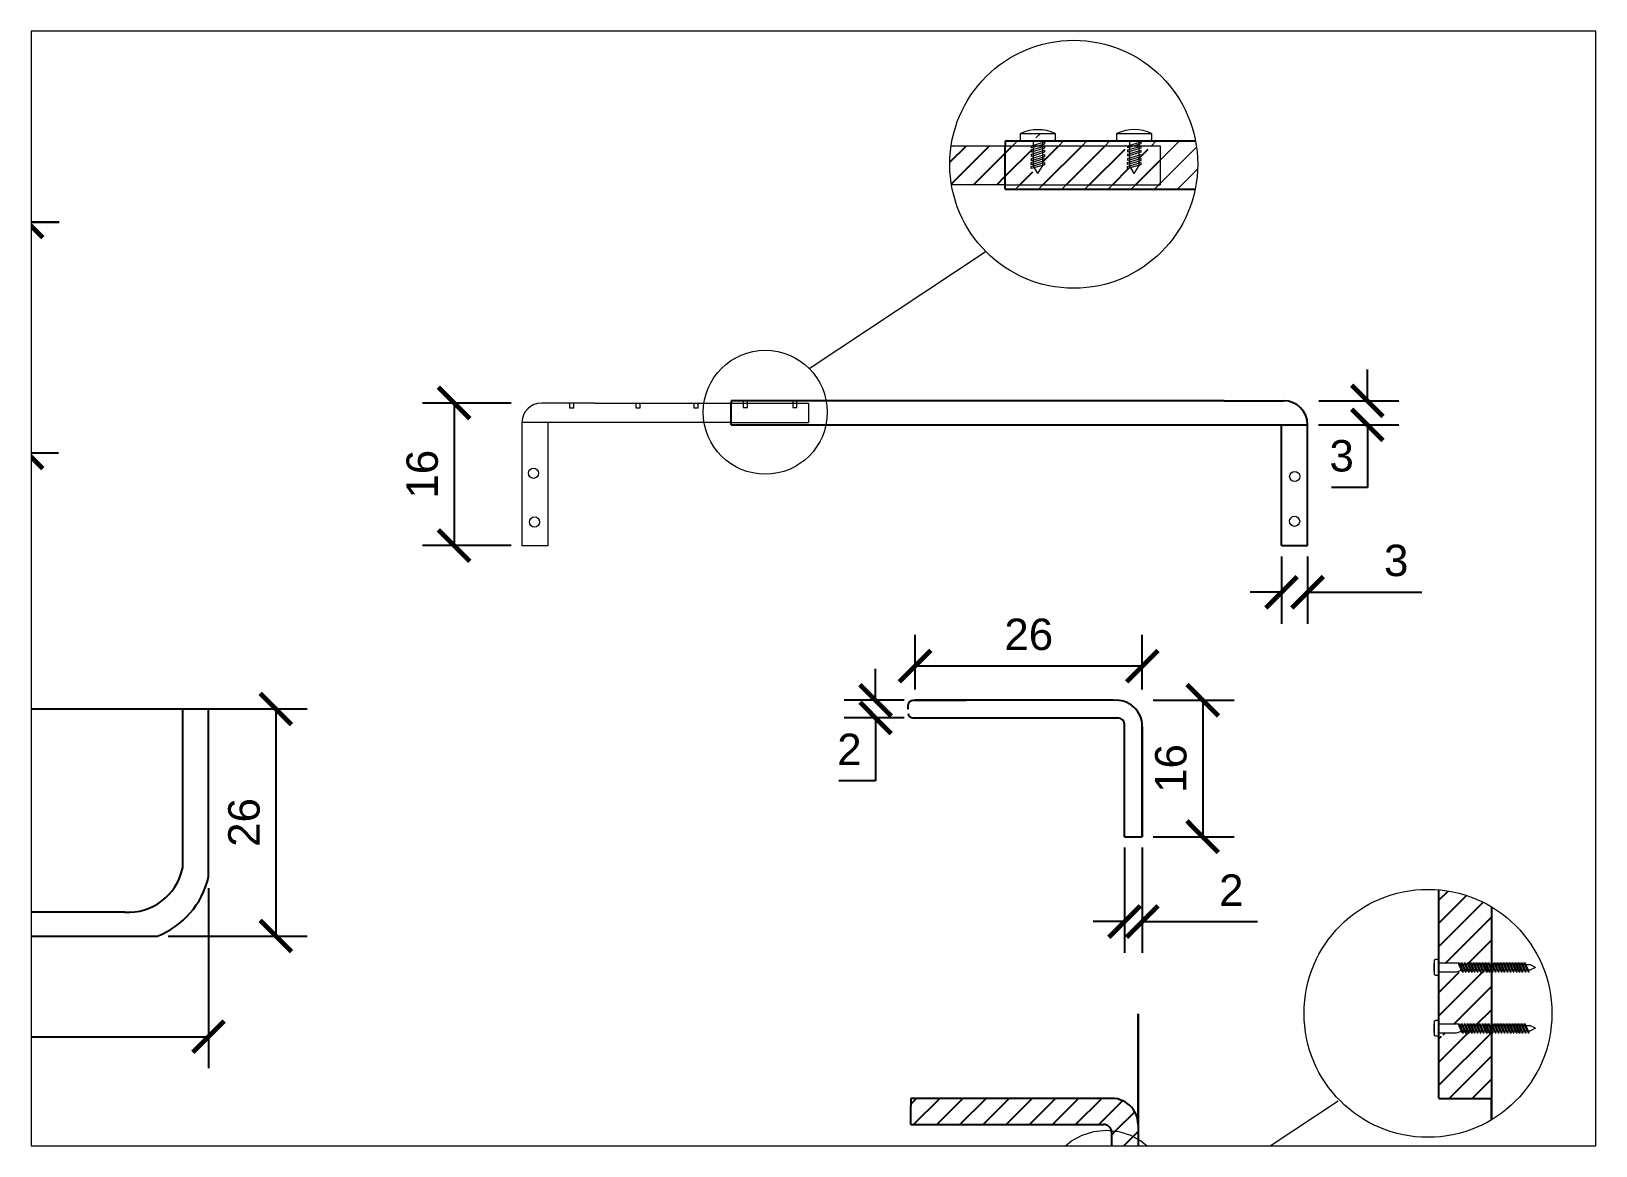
# Paper-space layout 'Layout1' of a CAD drawing. Header units: inches. Extents: x 0 to 22.5, y 0 to 16.
# The model-space entities are those that its viewports show. They can reach past a viewport. Long polylines and large blocks are cut down to what shows.
import ezdxf

# ---------------------------------------------------------------- set-up
doc = ezdxf.new("R2010")
doc.units = ezdxf.units.IN
doc.header["$MEASUREMENT"] = 0
for name, color, linetype, lineweight in [('Chiodi', 7, 'Continuous', 18), ('Mulig', 7, 'Continuous', 25), ('Muri', 7, 'Continuous', 30), ('Proiettato', 4, 'Continuous', 20), ('Quote', 1, 'Continuous', 15), ('Sezionato', 7, 'Continuous', 25)]:
    doc.layers.add(name, color=color, linetype=linetype, lineweight=lineweight)
doc.styles.get("Standard").update_dxf_attribs({"font": 'Arial.ttf'})
doc.dimstyles.get("Standard").update_dxf_attribs({"dimtxt": 0.18, "dimasz": 0.18, "dimexe": 0.18, "dimexo": 0.0625, "dimgap": 0.09, "dimtad": 1, "dimtoh": 1, "dimdec": 0, "dimzin": 0, "dimdsep": 46, "dimtxsty": 'Standard', "dimblk": 'ARCHTICK', "dimblk1": 'ARCHTICK', "dimblk2": 'ARCHTICK', "dimcen": 0.09, "dimadec": 0, "dimazin": 0, "dimtfac": 1, "dimtdec": 0, "dimtofl": 0, "dimtmove": 0, "dimatfit": 3, "dimfxl": 1, "dimtolj": 1, "dimtzin": 0, "dimarcsym": 0})

# ---------------------------------------------------------------- blocks, each defined once
blk = doc.blocks.new('_ArchTick')
at = {"color": 0, "linetype": 'ByBlock', "const_width": 0.15}
blk.add_lwpolyline([(-0.5, -0.5), (0.5, 0.5)], dxfattribs=at)
blk = doc.blocks.new('*D27')
at = {"layer": 'Defpoints', "color": 0, "transparency": 16777216}
for p in [(-233.46, 551.72), (-225.96, 551.72), (-239.33, 525.27)]:
    blk.add_point(p, dxfattribs=at)
at = {"layer": 'Quote', "color": 0, "lineweight": -2, "transparency": 16777216}
for p, q in [((-232.21, 551.72), (-222.36, 551.72)), ((-225.96, 525.27), (-225.96, 551.72)), ((-238.08, 525.27), (-222.36, 525.27))]:
    blk.add_line(p, q, dxfattribs=at)
at = {"layer": 'Quote', "color": 0, "lineweight": -2, "transparency": 16777216, "xscale": 3.6, "yscale": 3.6, "zscale": 3.6}
for p, rotation in [((-225.96, 551.72), 90), ((-225.96, 525.27), 270)]:
    blk.add_blockref('_ArchTick', p, dxfattribs=dict(at, rotation=rotation))
at = {"layer": 'Quote', "color": 0, "transparency": 16777216, "insert": (-229.58, 538.5), "char_height": 3.6, "attachment_point": 5, "rotation": 90}
blk.add_mtext('\\A1;26', dxfattribs=at)
blk = doc.blocks.new('*D32')
at = {"layer": 'Defpoints', "color": 0, "transparency": 16777216}
for p in [(-205.18, 476.68), (-271.26, 469.94), (-205.18, 458.41)]:
    blk.add_point(p, dxfattribs=at)
at = {"layer": 'Quote', "color": 0, "lineweight": -2, "transparency": 16777216}
for p, q in [((-205.18, 475.43), (-205.18, 454.81)), ((-271.26, 468.69), (-271.26, 454.81)), ((-271.26, 458.41), (-205.18, 458.41))]:
    blk.add_line(p, q, dxfattribs=at)
at = {"layer": 'Quote', "color": 0, "lineweight": -2, "transparency": 16777216, "xscale": 3.6, "yscale": 3.6, "zscale": 3.6, "rotation": 180}
blk.add_blockref('_ArchTick', (-271.26, 458.41), dxfattribs=at)
at = {"layer": 'Quote', "color": 0, "lineweight": -2, "transparency": 16777216, "xscale": 3.6, "yscale": 3.6, "zscale": 3.6}
blk.add_blockref('_ArchTick', (-205.18, 458.41), dxfattribs=at)
at = {"layer": 'Quote', "color": 0, "transparency": 16777216, "insert": (-238.22, 462.03), "char_height": 3.6, "attachment_point": 5}
blk.add_mtext('\\A1;66', dxfattribs=at)
blk = doc.blocks.new('*D37')
at = {"layer": 'Defpoints', "color": 0, "transparency": 16777216}
for p in [(-205.18, 495.95), (-211.05, 469.94), (-197.47, 469.94)]:
    blk.add_point(p, dxfattribs=at)
at = {"layer": 'Quote', "color": 0, "lineweight": -2, "transparency": 16777216}
for p, q in [((-203.93, 495.95), (-193.87, 495.95)), ((-197.47, 495.95), (-197.47, 469.94)), ((-209.8, 469.94), (-193.87, 469.94))]:
    blk.add_line(p, q, dxfattribs=at)
at = {"layer": 'Quote', "color": 0, "lineweight": -2, "transparency": 16777216, "xscale": 3.6, "yscale": 3.6, "zscale": 3.6}
for p, rotation in [((-197.47, 495.95), 90), ((-197.47, 469.94), 270)]:
    blk.add_blockref('_ArchTick', p, dxfattribs=dict(at, rotation=rotation))
at = {"layer": 'Quote', "color": 0, "transparency": 16777216, "insert": (-201.1, 482.95), "char_height": 3.6, "attachment_point": 5, "rotation": 90}
blk.add_mtext('\\A1;26', dxfattribs=at)
blk = doc.blocks.new('*D38')
at = {"layer": 'Defpoints', "color": 0, "transparency": 16777216}
for p in [(-169.27, 530.99), (-177.05, 514.67), (-169.27, 514.67)]:
    blk.add_point(p, dxfattribs=at)
at = {"layer": 'Quote', "color": 0, "lineweight": -2, "transparency": 16777216}
for p, q in [((-170.52, 530.99), (-180.65, 530.99)), ((-177.05, 530.99), (-177.05, 514.67)), ((-170.52, 514.67), (-180.65, 514.67))]:
    blk.add_line(p, q, dxfattribs=at)
at = {"layer": 'Quote', "color": 0, "lineweight": -2, "transparency": 16777216, "xscale": 3.6, "yscale": 3.6, "zscale": 3.6}
for p, rotation in [((-177.05, 530.99), 90), ((-177.05, 514.67), 270)]:
    blk.add_blockref('_ArchTick', p, dxfattribs=dict(at, rotation=rotation))
at = {"layer": 'Quote', "color": 0, "transparency": 16777216, "insert": (-180.68, 522.83), "char_height": 3.6, "attachment_point": 5, "rotation": 90}
blk.add_mtext('\\A1;16', dxfattribs=at)
blk = doc.blocks.new('*D39')
at = {"layer": 'Defpoints', "color": 0, "transparency": 16777216}
for p in [(-79.24, 531.24), (-79.27, 528.5), (-72.42, 528.5)]:
    blk.add_point(p, dxfattribs=at)
at = {"layer": 'Quote', "color": 0, "lineweight": -2, "transparency": 16777216}
for p, q in [((-72.42, 531.24), (-72.42, 534.84)), ((-77.99, 531.24), (-68.82, 531.24)), ((-78.02, 528.5), (-68.82, 528.5)), ((-72.42, 528.5), (-72.42, 521.3)), ((-72.42, 521.3), (-76.53, 521.3))]:
    blk.add_line(p, q, dxfattribs=at)
at = {"layer": 'Quote', "color": 0, "lineweight": -2, "transparency": 16777216, "xscale": 3.6, "yscale": 3.6, "zscale": 3.6}
for p, rotation in [((-72.42, 531.24), 270), ((-72.42, 528.5), 90)]:
    blk.add_blockref('_ArchTick', p, dxfattribs=dict(at, rotation=rotation))
at = {"layer": 'Quote', "color": 0, "transparency": 16777216, "insert": (-75.37, 524.92), "char_height": 3.6, "attachment_point": 5}
blk.add_mtext('\\A1;3', dxfattribs=at)
blk = doc.blocks.new('*D40')
at = {"layer": 'Defpoints', "color": 0, "transparency": 16777216}
for p in [(-82.26, 514.67), (-79.27, 514.67), (-79.27, 509.31)]:
    blk.add_point(p, dxfattribs=at)
at = {"layer": 'Quote', "color": 0, "lineweight": -2, "transparency": 16777216}
for p, q in [((-82.26, 513.42), (-82.26, 505.71)), ((-79.27, 513.42), (-79.27, 505.71)), ((-82.26, 509.31), (-85.86, 509.31)), ((-79.27, 509.31), (-66.17, 509.31))]:
    blk.add_line(p, q, dxfattribs=at)
at = {"layer": 'Quote', "color": 0, "lineweight": -2, "transparency": 16777216, "xscale": 3.6, "yscale": 3.6, "zscale": 3.6}
blk.add_blockref('_ArchTick', (-82.26, 509.31), dxfattribs=at)
at = {"layer": 'Quote', "color": 0, "lineweight": -2, "transparency": 16777216, "xscale": 3.6, "yscale": 3.6, "zscale": 3.6, "rotation": 180}
blk.add_blockref('_ArchTick', (-79.27, 509.31), dxfattribs=at)
at = {"layer": 'Quote', "color": 0, "transparency": 16777216, "insert": (-69.12, 512.94), "char_height": 3.6, "attachment_point": 5}
blk.add_mtext('\\A1;3', dxfattribs=at)
blk = doc.blocks.new('*D41')
at = {"layer": 'Defpoints', "color": 0, "transparency": 16777216}
for p in [(-100.23, 481.32), (-98.21, 481.32), (-98.21, 471.6)]:
    blk.add_point(p, dxfattribs=at)
at = {"layer": 'Quote', "color": 0, "lineweight": -2, "transparency": 16777216}
for p, q in [((-100.23, 480.07), (-100.23, 468)), ((-98.21, 480.07), (-98.21, 468)), ((-100.23, 471.6), (-103.83, 471.6)), ((-98.21, 471.6), (-85.01, 471.6))]:
    blk.add_line(p, q, dxfattribs=at)
at = {"layer": 'Quote', "color": 0, "lineweight": -2, "transparency": 16777216, "xscale": 3.6, "yscale": 3.6, "zscale": 3.6}
blk.add_blockref('_ArchTick', (-100.23, 471.6), dxfattribs=at)
at = {"layer": 'Quote', "color": 0, "lineweight": -2, "transparency": 16777216, "xscale": 3.6, "yscale": 3.6, "zscale": 3.6, "rotation": 180}
blk.add_blockref('_ArchTick', (-98.21, 471.6), dxfattribs=at)
at = {"layer": 'Quote', "color": 0, "transparency": 16777216, "insert": (-88.01, 475.2), "char_height": 3.6, "attachment_point": 5}
blk.add_mtext('\\A1;2', dxfattribs=at)
blk = doc.blocks.new('*D42')
at = {"layer": 'Defpoints', "color": 0, "transparency": 16777216}
for p in [(-124.23, 496.94), (-128.76, 494.92), (-124.23, 494.92)]:
    blk.add_point(p, dxfattribs=at)
at = {"layer": 'Quote', "color": 0, "lineweight": -2, "transparency": 16777216}
for p, q in [((-128.76, 496.94), (-128.76, 500.54)), ((-125.48, 496.94), (-132.36, 496.94)), ((-125.48, 494.92), (-132.36, 494.92)), ((-128.76, 494.92), (-128.76, 487.72)), ((-128.76, 487.72), (-132.97, 487.72))]:
    blk.add_line(p, q, dxfattribs=at)
at = {"layer": 'Quote', "color": 0, "lineweight": -2, "transparency": 16777216, "xscale": 3.6, "yscale": 3.6, "zscale": 3.6}
for p, rotation in [((-128.76, 496.94), 270), ((-128.76, 494.92), 90)]:
    blk.add_blockref('_ArchTick', p, dxfattribs=dict(at, rotation=rotation))
at = {"layer": 'Quote', "color": 0, "transparency": 16777216, "insert": (-131.76, 491.32), "char_height": 3.6, "attachment_point": 5}
blk.add_mtext('\\A1;2', dxfattribs=at)
blk = doc.blocks.new('*D43')
at = {"layer": 'Defpoints', "color": 0, "transparency": 16777216}
for p in [(-98.21, 496.94), (-98.21, 481.32), (-91.29, 481.32)]:
    blk.add_point(p, dxfattribs=at)
at = {"layer": 'Quote', "color": 0, "lineweight": -2, "transparency": 16777216}
for p, q in [((-96.96, 496.94), (-87.69, 496.94)), ((-91.29, 496.94), (-91.29, 481.32)), ((-96.96, 481.32), (-87.69, 481.32))]:
    blk.add_line(p, q, dxfattribs=at)
at = {"layer": 'Quote', "color": 0, "lineweight": -2, "transparency": 16777216, "xscale": 3.6, "yscale": 3.6, "zscale": 3.6}
for p, rotation in [((-91.29, 496.94), 90), ((-91.29, 481.32), 270)]:
    blk.add_blockref('_ArchTick', p, dxfattribs=dict(at, rotation=rotation))
at = {"layer": 'Quote', "color": 0, "transparency": 16777216, "insert": (-94.92, 489.13), "char_height": 3.6, "attachment_point": 5, "rotation": 90}
blk.add_mtext('\\A1;16', dxfattribs=at)
blk = doc.blocks.new('*D44')
at = {"layer": 'Defpoints', "color": 0, "transparency": 16777216}
for p in [(-124.23, 500.85), (-124.23, 496.94), (-98.21, 496.94)]:
    blk.add_point(p, dxfattribs=at)
at = {"layer": 'Quote', "color": 0, "lineweight": -2, "transparency": 16777216}
for p, q in [((-124.23, 498.19), (-124.23, 504.45)), ((-98.21, 498.19), (-98.21, 504.45)), ((-98.21, 500.85), (-124.23, 500.85))]:
    blk.add_line(p, q, dxfattribs=at)
at = {"layer": 'Quote', "color": 0, "lineweight": -2, "transparency": 16777216, "xscale": 3.6, "yscale": 3.6, "zscale": 3.6, "rotation": 180}
blk.add_blockref('_ArchTick', (-124.23, 500.85), dxfattribs=at)
at = {"layer": 'Quote', "color": 0, "lineweight": -2, "transparency": 16777216, "xscale": 3.6, "yscale": 3.6, "zscale": 3.6}
blk.add_blockref('_ArchTick', (-98.21, 500.85), dxfattribs=at)
at = {"layer": 'Quote', "color": 0, "transparency": 16777216, "insert": (-111.22, 504.47), "char_height": 3.6, "attachment_point": 5}
blk.add_mtext('\\A1;26', dxfattribs=at)

msp = doc.modelspace()

# ---------------------------------------------------------------- hatches: boundary and pattern name
at = {"layer": 'Chiodi'}
h = msp.add_hatch(dxfattribs=at)
h.set_pattern_fill('ANSI31', color=256, scale=15)
h.set_pattern_definition([(45, (0.0235, 0.8929), (-1.325825, 1.325825), [])])
h.paths.add_polyline_path([(-108.18, 561.85), (-112.16, 561.85), (-112.15, 561.35), (-108.19, 561.35)], flags=17)
h = msp.add_hatch(dxfattribs=at)
h.set_pattern_fill('ANSI31', color=256, scale=15)
h.paths.add_polyline_path([(-112.18, 560.96), (-113.9, 560.96), (-113.9, 560.46), (-112.18, 560.46)], flags=17)
h = msp.add_hatch(dxfattribs=at)
h.set_pattern_fill('ANSI31', color=256, scale=15)
h.paths.add_polyline_path([(-92.11, 560.96), (-94.81, 560.96), (-97.17, 560.96), (-97.17, 560.46), (-96.17, 560.46), (-96.17, 555.98), (-113.9, 555.98), (-113.9, 555.48), (-95.17, 555.48), (-92.15, 555.48, 0.050663), (-91.86, 558.33, 0.046516)])
h = msp.add_hatch(dxfattribs=at)
h.set_pattern_fill('ANSI31', color=256, scale=15)
h.paths.add_polyline_path([(-101.14, 560.96), (-108.21, 560.96), (-108.21, 560.46), (-101.14, 560.46)], flags=17)
at = {"layer": 'Sezionato'}
h = msp.add_hatch(dxfattribs=at)
h.set_pattern_fill('ANSI31', color=256, scale=15)
h.paths.add_polyline_path([(-113.9, 560.46), (-120.1, 560.46, 0.037546), (-120.26, 558.33, 0.041587), (-120.06, 555.98), (-113.9, 555.98)])
h = msp.add_hatch(dxfattribs=at)
h.set_pattern_fill('ANSI31', color=256, scale=15)
h.paths.add_polyline_path([(-110.74, 557.91), (-110.94, 557.85), (-110.94, 558.11), (-110.74, 558.17), (-110.74, 558.41), (-110.94, 558.35), (-110.94, 558.6), (-110.74, 558.66), (-110.74, 558.89), (-110.94, 558.82), (-110.94, 559.08), (-110.74, 559.14), (-110.74, 559.37), (-110.95, 559.3), (-110.95, 559.56), (-110.74, 559.62), (-110.74, 560.07), (-111.97, 560.07, -0.451167), (-112.18, 560.25), (-112.18, 560.46), (-113.9, 560.46), (-113.9, 555.98), (-96.17, 555.98), (-96.17, 560.46), (-97.17, 560.46), (-97.17, 560.26, -0.41587), (-97.35, 560.08), (-98.61, 560.08), (-98.61, 559.95), (-98.4, 560.01), (-98.4, 559.76), (-98.61, 559.7), (-98.61, 559.46), (-98.4, 559.53), (-98.4, 559.28), (-98.61, 559.22), (-98.61, 558.99), (-98.4, 559.05), (-98.4, 558.81), (-98.61, 558.74), (-98.61, 558.49), (-98.4, 558.55), (-98.4, 558.31), (-98.61, 558.25), (-98.61, 558.04), (-98.42, 558.09), (-98.42, 557.85), (-98.61, 557.79), (-98.61, 557.58), (-98.41, 557.63), (-98.41, 557.39), (-98.59, 557.34), (-99.15, 556.37), (-99.55, 557.05), (-99.91, 556.94), (-99.91, 557.19), (-99.67, 557.26), (-99.7, 557.31), (-99.7, 557.46), (-99.92, 557.39), (-99.92, 557.65), (-99.7, 557.71), (-99.7, 557.92), (-99.9, 557.86), (-99.9, 558.11), (-99.7, 558.17), (-99.7, 558.41), (-99.9, 558.35), (-99.9, 558.61), (-99.7, 558.67), (-99.7, 558.89), (-99.9, 558.83), (-99.9, 559.08), (-99.7, 559.14), (-99.7, 559.37), (-99.91, 559.31), (-99.91, 559.56), (-99.7, 559.63), (-99.7, 560.08), (-100.93, 560.07, -0.451167), (-101.13, 560.25), (-101.14, 560.46), (-108.21, 560.46), (-108.21, 560.25, -0.41587), (-108.39, 560.07), (-109.65, 560.07), (-109.65, 559.94), (-109.45, 560), (-109.45, 559.76), (-109.65, 559.7), (-109.65, 559.46), (-109.44, 559.52), (-109.44, 559.28), (-109.65, 559.22), (-109.65, 558.98), (-109.44, 559.05), (-109.44, 558.8), (-109.65, 558.74), (-109.65, 558.49), (-109.44, 558.55), (-109.44, 558.31), (-109.65, 558.24), (-109.65, 558.03), (-109.46, 558.09), (-109.46, 557.84), (-109.65, 557.79), (-109.65, 557.57), (-109.45, 557.63), (-109.45, 557.39), (-109.63, 557.33), (-110.19, 556.36), (-110.59, 557.04), (-110.96, 556.93), (-110.96, 557.19), (-110.71, 557.26), (-110.74, 557.31), (-110.74, 557.46), (-110.96, 557.39), (-110.96, 557.64), (-110.74, 557.71)], flags=17)
h = msp.add_hatch(dxfattribs=at)
h.set_pattern_fill('ANSI31', color=256, scale=15)
h.paths.add_polyline_path([(-58.22, 473.29, 0.112438), (-64.22, 475.23), (-64.22, 467.16, -0.18369), (-63.75, 467.16), (-63.75, 466.84), (-61.69, 466.84), (-61.48, 466.77), (-61.51, 466.84), (-61.37, 466.84), (-61.32, 466.71), (-61.13, 466.65), (-61.08, 466.65), (-61.16, 466.84), (-61.02, 466.84), (-60.94, 466.65), (-60.74, 466.65), (-60.82, 466.84), (-60.68, 466.84), (-60.6, 466.65), (-60.39, 466.65), (-60.48, 466.84), (-60.34, 466.84), (-60.25, 466.65), (-60.06, 466.65), (-60.15, 466.84), (-60.01, 466.84), (-59.92, 466.65), (-59.72, 466.65), (-59.8, 466.84), (-59.66, 466.84), (-59.58, 466.65), (-59.37, 466.65), (-59.46, 466.84), (-59.31, 466.84), (-59.23, 466.65), (-59.03, 466.65), (-59.11, 466.84), (-58.97, 466.84), (-58.89, 466.65), (-58.68, 466.65), (-58.77, 466.84), (-58.63, 466.84), (-58.54, 466.65), (-58.35, 466.65), (-58.44, 466.84), (-58.22, 466.84)])
h = msp.add_hatch(dxfattribs=at)
h.set_pattern_fill('ANSI31', color=256, scale=15)
h.paths.add_polyline_path([(-58.22, 465.79), (-58.3, 465.79), (-58.38, 465.99), (-58.59, 465.99), (-58.5, 465.79), (-58.64, 465.79), (-58.73, 465.99), (-58.93, 465.99), (-58.84, 465.79), (-58.98, 465.79), (-59.07, 465.99), (-59.28, 465.99), (-59.19, 465.79), (-59.33, 465.79), (-59.42, 465.99), (-59.62, 465.99), (-59.53, 465.8), (-59.67, 465.8), (-59.76, 465.99), (-59.95, 465.99), (-59.87, 465.79), (-60.01, 465.79), (-60.09, 465.99), (-60.3, 465.99), (-60.21, 465.79), (-60.35, 465.79), (-60.44, 465.99), (-60.64, 465.99), (-60.55, 465.79), (-60.69, 465.79), (-60.78, 465.99), (-60.99, 465.99), (-60.9, 465.79), (-61.04, 465.79), (-61.13, 465.99), (-61.69, 465.79), (-63.75, 465.79), (-63.75, 465.47, -0.148808), (-64.22, 465.47), (-64.22, 460.19, -0.184301), (-63.75, 460.19), (-63.75, 459.86), (-61.69, 459.86), (-61.48, 459.79), (-61.51, 459.86), (-61.37, 459.86), (-61.31, 459.74), (-61.13, 459.67), (-61.08, 459.67), (-61.16, 459.86), (-61.02, 459.86), (-60.94, 459.67), (-60.74, 459.67), (-60.82, 459.86), (-60.68, 459.86), (-60.6, 459.67), (-60.39, 459.67), (-60.48, 459.86), (-60.34, 459.86), (-60.25, 459.67), (-60.06, 459.67), (-60.14, 459.87), (-60, 459.87), (-59.92, 459.67), (-59.72, 459.67), (-59.8, 459.86), (-59.66, 459.86), (-59.58, 459.67), (-59.37, 459.67), (-59.45, 459.86), (-59.31, 459.86), (-59.23, 459.67), (-59.03, 459.67), (-59.11, 459.86), (-58.97, 459.86), (-58.89, 459.67), (-58.68, 459.67), (-58.77, 459.86), (-58.63, 459.86), (-58.54, 459.67), (-58.35, 459.67), (-58.44, 459.87), (-58.22, 459.87)])
h = msp.add_hatch(dxfattribs=at)
h.set_pattern_fill('ANSI31', color=256, scale=15)
h.paths.add_polyline_path([(-58.22, 458.82), (-58.3, 458.82), (-58.38, 459.01), (-58.59, 459.01), (-58.5, 458.82), (-58.64, 458.82), (-58.73, 459.01), (-58.93, 459.01), (-58.84, 458.82), (-58.98, 458.82), (-59.07, 459.01), (-59.28, 459.01), (-59.19, 458.82), (-59.33, 458.82), (-59.42, 459.01), (-59.62, 459.01), (-59.53, 458.82), (-59.67, 458.82), (-59.76, 459.01), (-59.95, 459.01), (-59.86, 458.82), (-60, 458.82), (-60.09, 459.01), (-60.3, 459.01), (-60.21, 458.82), (-60.35, 458.82), (-60.44, 459.01), (-60.64, 459.01), (-60.55, 458.82), (-60.69, 458.82), (-60.78, 459.01), (-60.99, 459.01), (-60.9, 458.82), (-61.04, 458.82), (-61.13, 459.01), (-61.69, 458.82), (-63.75, 458.82), (-63.75, 458.49, -0.149292), (-64.22, 458.49), (-64.22, 451.31), (-58.22, 451.31)])
h = msp.add_hatch(dxfattribs=at)
h.set_pattern_fill('ANSI31', color=256, scale=15)
h.paths.add_polyline_path([(-101.98, 451.34), (-124.71, 451.34), (-124.71, 450.45), (-124.71, 448.35), (-102.67, 448.35, -0.336086), (-101.75, 447.69, -0.114287), (-98.7, 446.71), (-98.7, 448.35, 0.44218)])
h = msp.add_hatch(dxfattribs=at)
h.set_pattern_fill('ANSI31', color=256, scale=15)
h.paths.add_polyline_path([(-98.7, 446.71, 0.114287), (-101.75, 447.69, -0.074277), (-101.71, 447.42), (-101.7, 443.14), (-99.27, 443.14), (-99.27, 442.82), (-101.7, 442.82), (-101.7, 439.53), (-99.3, 439.53), (-99.3, 439.21), (-101.7, 439.21), (-101.7, 435.73), (-98.7, 435.73)])

# ---------------------------------------------------------------- linework, layer by layer
at = {"layer": 'Chiodi'}
for p, q in [((-112.16, 561.87), (-108.18, 561.87)), ((-112.15, 561.14), (-112.16, 561.87)), ((-109.62, 560.96), (-111.95, 560.96)), ((-110.72, 560.96), (-110.72, 558.2)), ((-108.36, 560.97), (-109.62, 560.96)), ((-109.62, 558.2), (-109.62, 560.96)), ((-108.18, 561.87), (-108.19, 561.15)), ((-101.11, 561.87), (-97.14, 561.87)), ((-101.11, 561.14), (-101.11, 561.87)), ((-98.58, 560.97), (-100.91, 560.97)), ((-99.67, 560.97), (-99.67, 558.21)), ((-97.32, 560.97), (-98.58, 560.97)), ((-98.58, 558.21), (-98.58, 560.97)), ((-97.14, 561.87), (-97.14, 561.15)), ((-110.92, 560.45), (-109.42, 560.89)), ((-109.42, 560.65), (-110.92, 560.2)), ((-110.92, 560.2), (-110.92, 560.45)), ((-110.92, 559.97), (-109.42, 560.41)), ((-109.42, 560.17), (-110.92, 559.72)), ((-110.92, 559.72), (-110.92, 559.97)), ((-110.92, 559.5), (-109.42, 559.94)), ((-109.42, 559.7), (-110.92, 559.24)), ((-110.92, 559.24), (-110.92, 559.5)), ((-110.92, 559), (-109.42, 559.44)), ((-109.42, 559.2), (-110.92, 558.74)), ((-109.42, 560.89), (-109.42, 560.65)), ((-109.42, 560.41), (-109.42, 560.17)), ((-109.42, 559.94), (-109.42, 559.7)), ((-109.42, 559.44), (-109.42, 559.2)), ((-99.88, 560.46), (-98.38, 560.9)), ((-98.38, 560.66), (-99.88, 560.2)), ((-99.88, 560.2), (-99.88, 560.46)), ((-99.88, 559.98), (-98.37, 560.42)), ((-98.37, 560.18), (-99.88, 559.72)), ((-99.88, 559.72), (-99.88, 559.98)), ((-99.88, 559.5), (-98.37, 559.94)), ((-98.37, 559.7), (-99.88, 559.25)), ((-99.88, 559.25), (-99.88, 559.5)), ((-99.88, 559), (-98.37, 559.45)), ((-98.37, 559.2), (-99.88, 558.75)), ((-98.38, 560.9), (-98.38, 560.66)), ((-98.37, 560.42), (-98.37, 560.18)), ((-98.37, 559.94), (-98.37, 559.7)), ((-98.37, 559.45), (-98.37, 559.2)), ((-110.94, 558.54), (-109.44, 558.98)), ((-109.44, 558.74), (-110.94, 558.28)), ((-110.94, 558.28), (-110.94, 558.54)), ((-110.93, 558.08), (-109.43, 558.52)), ((-109.43, 558.28), (-110.93, 557.83)), ((-110.93, 557.83), (-110.93, 558.08)), ((-110.92, 558.74), (-110.92, 559)), ((-110.17, 557.26), (-110.72, 558.2)), ((-110.17, 557.26), (-109.62, 558.2)), ((-109.44, 558.98), (-109.44, 558.74)), ((-109.43, 558.52), (-109.43, 558.28)), ((-99.9, 558.54), (-98.39, 558.98)), ((-98.39, 558.74), (-99.9, 558.29)), ((-99.9, 558.29), (-99.9, 558.54)), ((-99.89, 558.09), (-98.39, 558.53)), ((-98.39, 558.28), (-99.89, 557.83)), ((-99.89, 557.83), (-99.89, 558.09)), ((-99.88, 558.75), (-99.88, 559)), ((-99.13, 557.26), (-99.67, 558.21)), ((-99.13, 557.26), (-98.58, 558.21)), ((-98.39, 558.98), (-98.39, 558.74)), ((-98.39, 558.53), (-98.39, 558.28)), ((-45.69, 554.88), (-41.04, 554.88)), ((-45.68, 554.03), (-45.69, 554.88)), ((-42.72, 553.83), (-45.45, 553.82)), ((-136.38, 534.95), (-116.2, 548.29)), ((-143.92, 531.23), (-143.92, 530.48)), ((-143.44, 530.48), (-143.44, 531.24)), ((-138.24, 531.23), (-138.24, 530.48)), ((-137.77, 530.48), (-137.77, 531.24)), ((-143.92, 530.48), (-143.44, 530.48)), ((-138.24, 530.48), (-137.77, 530.48)), ((-95.96, 437.73), (-75.77, 451.08))]:
    msp.add_line(p, q, dxfattribs=at)
at = {"layer": 'Chiodi', "color": 2}
for p, q in [((-64.74, 465.51), (-64.74, 467.2)), ((-64.28, 466.88), (-64.28, 467.2)), ((-64.28, 466.88), (-62.22, 466.88)), ((-64.28, 465.83), (-64.28, 466.88)), ((-62.01, 466.81), (-62.22, 466.88)), ((-62.22, 465.83), (-61.65, 466.02)), ((-61.57, 465.83), (-62.04, 466.88)), ((-62.04, 466.88), (-61.9, 466.88)), ((-61.43, 465.83), (-61.9, 466.88)), ((-61.65, 466.69), (-61.84, 466.75)), ((-61.22, 465.83), (-61.69, 466.88)), ((-61.69, 466.88), (-61.55, 466.88)), ((-61.65, 466.33), (-61.65, 466.69)), ((-61.65, 466.69), (-61.6, 466.69)), ((-61.08, 465.83), (-61.55, 466.88)), ((-61.51, 466.02), (-61.3, 466.02)), ((-61.46, 466.69), (-61.26, 466.69)), ((-60.88, 465.83), (-61.35, 466.88)), ((-61.35, 466.88), (-61.21, 466.88)), ((-60.74, 465.83), (-61.21, 466.88)), ((-60.96, 466.02), (-61.16, 466.02)), ((-61.12, 466.69), (-60.92, 466.69)), ((-60.53, 465.83), (-61, 466.88)), ((-61, 466.88), (-60.86, 466.88)), ((-60.39, 465.83), (-60.86, 466.88)), ((-60.62, 466.02), (-60.82, 466.02)), ((-60.78, 466.69), (-60.59, 466.69)), ((-60.2, 465.83), (-60.67, 466.88)), ((-60.67, 466.88), (-60.53, 466.88)), ((-60.06, 465.83), (-60.53, 466.88)), ((-60.29, 466.02), (-60.48, 466.02)), ((-60.45, 466.69), (-60.24, 466.69)), ((-59.86, 465.83), (-60.33, 466.88)), ((-60.33, 466.88), (-60.19, 466.88)), ((-59.72, 465.83), (-60.19, 466.88)), ((-59.95, 466.02), (-60.15, 466.02)), ((-60.1, 466.69), (-59.9, 466.69)), ((-59.51, 465.83), (-59.98, 466.88)), ((-59.98, 466.88), (-59.84, 466.88)), ((-59.37, 465.83), (-59.84, 466.88)), ((-59.6, 466.02), (-59.81, 466.02)), ((-59.76, 466.69), (-59.56, 466.69)), ((-59.17, 465.83), (-59.64, 466.88)), ((-59.64, 466.88), (-59.5, 466.88)), ((-59.03, 465.83), (-59.5, 466.88)), ((-59.26, 466.02), (-59.46, 466.02)), ((-59.42, 466.69), (-59.21, 466.69)), ((-58.82, 465.83), (-59.3, 466.88)), ((-59.29, 466.88), (-59.15, 466.88)), ((-58.68, 465.83), (-59.15, 466.88)), ((-58.91, 466.02), (-59.12, 466.02)), ((-59.07, 466.69), (-58.88, 466.69)), ((-58.49, 465.83), (-58.96, 466.88)), ((-58.96, 466.88), (-58.82, 466.88)), ((-58.35, 465.83), (-58.82, 466.88)), ((-58.58, 466.02), (-58.77, 466.02)), ((-58.74, 466.69), (-58.53, 466.69)), ((-58.14, 465.83), (-58.61, 466.88)), ((-58.61, 466.88), (-58.47, 466.88)), ((-58, 465.83), (-58.47, 466.88)), ((-58.23, 466.02), (-58.44, 466.02)), ((-58.39, 466.69), (-58.18, 466.69)), ((-57.79, 465.83), (-58.26, 466.88)), ((-58.26, 466.88), (-58.12, 466.88)), ((-57.65, 465.83), (-58.12, 466.88)), ((-57.88, 466.02), (-58.09, 466.02)), ((-58.04, 466.69), (-57.84, 466.69)), ((-57.45, 465.83), (-57.92, 466.88)), ((-57.92, 466.88), (-57.78, 466.88)), ((-57.31, 465.83), (-57.78, 466.88)), ((-57.54, 466.02), (-57.74, 466.02)), ((-57.7, 466.69), (-57.49, 466.69)), ((-57.11, 465.83), (-57.58, 466.88)), ((-57.58, 466.88), (-57.44, 466.88)), ((-56.97, 465.83), (-57.44, 466.88)), ((-57.19, 466.02), (-57.4, 466.02)), ((-57.35, 466.69), (-57.16, 466.69)), ((-56.78, 465.83), (-57.25, 466.88)), ((-57.25, 466.88), (-57.11, 466.88)), ((-56.64, 465.83), (-57.11, 466.88)), ((-56.86, 466.02), (-57.05, 466.02)), ((-57.02, 466.69), (-56.81, 466.69)), ((-56.42, 465.83), (-56.9, 466.88)), ((-56.9, 466.88), (-56.76, 466.88)), ((-56.28, 465.83), (-56.76, 466.88)), ((-56.51, 466.02), (-56.72, 466.02)), ((-56.67, 466.69), (-56.46, 466.69)), ((-56.08, 465.83), (-56.55, 466.88)), ((-56.55, 466.88), (-56.41, 466.88)), ((-55.94, 465.83), (-56.41, 466.88)), ((-56.16, 466.02), (-56.37, 466.02)), ((-56.32, 466.69), (-56.12, 466.69)), ((-55.73, 465.83), (-56.21, 466.88)), ((-56.21, 466.88), (-56.07, 466.88)), ((-55.59, 465.83), (-56.07, 466.88)), ((-55.82, 466.02), (-56.02, 466.02)), ((-55.98, 466.69), (-55.78, 466.69)), ((-55.39, 465.83), (-55.86, 466.88)), ((-55.86, 466.88), (-55.72, 466.88)), ((-55.25, 465.83), (-55.72, 466.88)), ((-55.48, 466.02), (-55.68, 466.02)), ((-55.63, 466.69), (-55.44, 466.69)), ((-55.06, 465.83), (-55.53, 466.88)), ((-55.53, 466.88), (-55.39, 466.88)), ((-54.92, 465.83), (-55.39, 466.88)), ((-55.14, 466.02), (-55.34, 466.02)), ((-55.3, 466.69), (-55.09, 466.69)), ((-54.71, 465.83), (-55.18, 466.88)), ((-55.18, 466.88), (-55.04, 466.88)), ((-54.57, 465.83), (-55.04, 466.88)), ((-54.79, 466.02), (-55, 466.02)), ((-54.95, 466.69), (-54.74, 466.69)), ((-54.36, 465.83), (-54.83, 466.88)), ((-54.83, 466.88), (-54.69, 466.88)), ((-54.22, 465.83), (-54.69, 466.88)), ((-54.44, 466.02), (-54.65, 466.02)), ((-54.6, 466.69), (-54.4, 466.69)), ((-54.02, 465.83), (-54.49, 466.88)), ((-54.49, 466.88), (-54.35, 466.88)), ((-53.88, 465.83), (-54.35, 466.88)), ((-54.1, 466.02), (-54.3, 466.02)), ((-54.26, 466.69), (-53.82, 466.69)), ((-53.82, 466.02), (-53.96, 466.02)), ((-53.18, 466.35), (-53.82, 466.69)), ((-53.18, 466.35), (-53.82, 466.02)), ((-53.18, 466.35), (-53.18, 466.35)), ((-64.28, 465.83), (-62.22, 465.83)), ((-64.28, 465.51), (-64.28, 465.83)), ((-61.57, 465.83), (-61.57, 465.83)), ((-61.57, 465.83), (-61.43, 465.83)), ((-61.22, 465.83), (-61.08, 465.83)), ((-60.88, 465.83), (-60.74, 465.83)), ((-60.53, 465.83), (-60.39, 465.83)), ((-60.2, 465.83), (-60.06, 465.83)), ((-59.86, 465.83), (-59.72, 465.83)), ((-59.51, 465.83), (-59.37, 465.83)), ((-59.17, 465.83), (-59.03, 465.83)), ((-58.82, 465.83), (-58.68, 465.83)), ((-58.49, 465.83), (-58.35, 465.83)), ((-58.14, 465.83), (-58, 465.83)), ((-57.79, 465.83), (-57.65, 465.83)), ((-57.45, 465.83), (-57.31, 465.83)), ((-57.11, 465.83), (-56.97, 465.83)), ((-56.78, 465.83), (-56.64, 465.83)), ((-56.42, 465.83), (-56.28, 465.83)), ((-56.08, 465.83), (-55.94, 465.83)), ((-55.73, 465.83), (-55.59, 465.83)), ((-55.39, 465.83), (-55.25, 465.83)), ((-55.06, 465.83), (-54.92, 465.83)), ((-54.71, 465.83), (-54.57, 465.83)), ((-54.36, 465.83), (-54.22, 465.83)), ((-54.02, 465.83), (-53.88, 465.83)), ((-64.74, 458.53), (-64.74, 460.23)), ((-64.27, 459.9), (-64.27, 460.23)), ((-64.27, 459.9), (-62.21, 459.9)), ((-64.27, 458.86), (-64.27, 459.9)), ((-64.27, 458.86), (-62.21, 458.86)), ((-64.27, 458.53), (-64.27, 458.86)), ((-62.01, 459.83), (-62.21, 459.9)), ((-62.21, 458.86), (-61.65, 459.05)), ((-61.57, 458.86), (-62.04, 459.9)), ((-62.04, 459.9), (-61.9, 459.9)), ((-61.43, 458.86), (-61.9, 459.9)), ((-61.65, 459.71), (-61.84, 459.78)), ((-61.22, 458.86), (-61.69, 459.9)), ((-61.69, 459.9), (-61.55, 459.9)), ((-61.65, 459.36), (-61.65, 459.71)), ((-61.65, 459.71), (-61.6, 459.71)), ((-61.57, 458.86), (-61.57, 458.86)), ((-61.57, 458.86), (-61.43, 458.86)), ((-61.08, 458.86), (-61.55, 459.9)), ((-61.51, 459.05), (-61.3, 459.05)), ((-61.46, 459.71), (-61.26, 459.71)), ((-60.88, 458.86), (-61.35, 459.9)), ((-61.35, 459.9), (-61.21, 459.9)), ((-61.22, 458.86), (-61.08, 458.86)), ((-60.74, 458.86), (-61.21, 459.9)), ((-60.96, 459.05), (-61.16, 459.05)), ((-61.12, 459.71), (-60.92, 459.71)), ((-60.53, 458.86), (-61, 459.9)), ((-61, 459.9), (-60.86, 459.9)), ((-60.88, 458.86), (-60.74, 458.86)), ((-60.39, 458.86), (-60.86, 459.9)), ((-60.62, 459.05), (-60.82, 459.05)), ((-60.78, 459.71), (-60.58, 459.71)), ((-60.2, 458.86), (-60.67, 459.9)), ((-60.67, 459.9), (-60.53, 459.9)), ((-60.06, 458.86), (-60.53, 459.9)), ((-60.53, 458.86), (-60.39, 458.86)), ((-60.29, 459.05), (-60.48, 459.05)), ((-60.44, 459.71), (-60.24, 459.71)), ((-59.86, 458.86), (-60.33, 459.9)), ((-60.33, 459.9), (-60.19, 459.9)), ((-60.2, 458.86), (-60.06, 458.86)), ((-59.72, 458.86), (-60.19, 459.9)), ((-59.94, 459.05), (-60.14, 459.05)), ((-60.1, 459.71), (-59.89, 459.71)), ((-59.51, 458.86), (-59.98, 459.9)), ((-59.98, 459.9), (-59.84, 459.9)), ((-59.86, 458.86), (-59.72, 458.86)), ((-59.37, 458.86), (-59.84, 459.9)), ((-59.59, 459.05), (-59.8, 459.05)), ((-59.75, 459.71), (-59.55, 459.71)), ((-59.17, 458.86), (-59.64, 459.9)), ((-59.64, 459.9), (-59.5, 459.9)), ((-59.51, 458.86), (-59.37, 458.86)), ((-59.03, 458.86), (-59.5, 459.9)), ((-59.25, 459.05), (-59.45, 459.05)), ((-59.41, 459.71), (-59.21, 459.71)), ((-58.82, 458.86), (-59.29, 459.9)), ((-59.29, 459.9), (-59.15, 459.9)), ((-59.17, 458.86), (-59.03, 458.86)), ((-58.68, 458.86), (-59.15, 459.9)), ((-58.91, 459.05), (-59.11, 459.05)), ((-59.07, 459.71), (-58.88, 459.71)), ((-58.49, 458.86), (-58.96, 459.9)), ((-58.96, 459.9), (-58.82, 459.9)), ((-58.35, 458.86), (-58.82, 459.9)), ((-58.82, 458.86), (-58.68, 458.86)), ((-58.58, 459.05), (-58.77, 459.05)), ((-58.74, 459.71), (-58.53, 459.71)), ((-58.14, 458.86), (-58.61, 459.9)), ((-58.61, 459.9), (-58.47, 459.9)), ((-58.49, 458.86), (-58.35, 458.86)), ((-58, 458.86), (-58.47, 459.9)), ((-58.23, 459.05), (-58.44, 459.05)), ((-58.39, 459.71), (-58.18, 459.71)), ((-57.79, 458.86), (-58.26, 459.9)), ((-58.26, 459.9), (-58.12, 459.9)), ((-58.14, 458.86), (-58, 458.86)), ((-57.65, 458.86), (-58.12, 459.9)), ((-57.88, 459.05), (-58.09, 459.05)), ((-58.04, 459.71), (-57.84, 459.71)), ((-57.45, 458.86), (-57.92, 459.9)), ((-57.92, 459.9), (-57.78, 459.9)), ((-57.79, 458.86), (-57.65, 458.86)), ((-57.31, 458.86), (-57.78, 459.9)), ((-57.54, 459.05), (-57.74, 459.05)), ((-57.7, 459.71), (-57.49, 459.71)), ((-57.11, 458.86), (-57.58, 459.9)), ((-57.58, 459.9), (-57.44, 459.9)), ((-57.45, 458.86), (-57.31, 458.86)), ((-56.97, 458.86), (-57.44, 459.9)), ((-57.19, 459.05), (-57.4, 459.05)), ((-57.35, 459.71), (-57.16, 459.71)), ((-56.77, 458.86), (-57.25, 459.9)), ((-57.24, 459.9), (-57.1, 459.9)), ((-57.11, 458.86), (-56.97, 458.86)), ((-56.63, 458.86), (-57.1, 459.9)), ((-56.86, 459.05), (-57.05, 459.05)), ((-57.02, 459.71), (-56.81, 459.71)), ((-56.42, 458.86), (-56.89, 459.9)), ((-56.89, 459.9), (-56.75, 459.9)), ((-56.77, 458.86), (-56.63, 458.86)), ((-56.28, 458.86), (-56.75, 459.9)), ((-56.51, 459.05), (-56.72, 459.05)), ((-56.67, 459.71), (-56.46, 459.71)), ((-56.07, 458.86), (-56.55, 459.9)), ((-56.54, 459.9), (-56.4, 459.9)), ((-56.42, 458.86), (-56.28, 458.86)), ((-55.93, 458.86), (-56.4, 459.9)), ((-56.16, 459.05), (-56.37, 459.05)), ((-56.32, 459.71), (-56.12, 459.71)), ((-55.73, 458.86), (-56.2, 459.9)), ((-56.2, 459.9), (-56.06, 459.9)), ((-56.07, 458.86), (-55.93, 458.86)), ((-55.59, 458.86), (-56.06, 459.9)), ((-55.82, 459.05), (-56.02, 459.05)), ((-55.98, 459.71), (-55.77, 459.71)), ((-55.39, 458.86), (-55.86, 459.9)), ((-55.86, 459.9), (-55.72, 459.9)), ((-55.73, 458.86), (-55.59, 458.86)), ((-55.25, 458.86), (-55.72, 459.9)), ((-55.47, 459.05), (-55.68, 459.05)), ((-55.63, 459.71), (-55.44, 459.71)), ((-55.06, 458.86), (-55.53, 459.9)), ((-55.53, 459.9), (-55.39, 459.9)), ((-54.92, 458.86), (-55.39, 459.9)), ((-55.39, 458.86), (-55.25, 458.86)), ((-55.14, 459.05), (-55.33, 459.05)), ((-55.3, 459.71), (-55.09, 459.71)), ((-54.71, 458.86), (-55.18, 459.9)), ((-55.18, 459.9), (-55.04, 459.9)), ((-55.06, 458.86), (-54.92, 458.86)), ((-54.57, 458.86), (-55.04, 459.9)), ((-54.79, 459.05), (-55, 459.05)), ((-54.95, 459.71), (-54.74, 459.71)), ((-54.36, 458.86), (-54.83, 459.9)), ((-54.83, 459.9), (-54.69, 459.9)), ((-54.71, 458.86), (-54.57, 458.86)), ((-54.22, 458.86), (-54.69, 459.9)), ((-54.44, 459.05), (-54.65, 459.05)), ((-54.6, 459.71), (-54.4, 459.71)), ((-54.02, 458.86), (-54.49, 459.9)), ((-54.49, 459.9), (-54.35, 459.9)), ((-54.36, 458.86), (-54.22, 458.86)), ((-53.88, 458.86), (-54.35, 459.9)), ((-54.1, 459.05), (-54.3, 459.05)), ((-54.26, 459.71), (-53.82, 459.71)), ((-54.02, 458.86), (-53.88, 458.86)), ((-53.82, 459.05), (-53.96, 459.05)), ((-53.18, 459.38), (-53.82, 459.71)), ((-53.18, 459.38), (-53.82, 459.05)), ((-53.18, 459.38), (-53.18, 459.38))]:
    msp.add_line(p, q, dxfattribs=at)
at = {"layer": 'Chiodi'}
for centre, radius in [((-106.06, 558.33), 14.2), ((-141.4, 529.93), 7.1), ((-65.48, 461.09), 14.2), ((-102.33, 440.61), 7.1)]:
    msp.add_circle(centre, radius, dxfattribs=at)
at = {"layer": 'Chiodi', "color": 2}
for centre in [(-167.95, 522.94), (-80.75, 522.58), (-80.76, 517.44), (-167.83, 517.36)]:
    msp.add_circle(centre, 0.582, dxfattribs=at)
at = {"layer": 'Chiodi'}
for centre, radius, start, end in [((-110.17, 557.47), 4.82, 65.6933, 114.3067), ((-111.97, 561.14), 0.179, 178.066, 277.4118), ((-108.36, 561.15), 0.179, 269.7441, 9.0899), ((-99.13, 557.48), 4.82, 65.6933, 114.3067), ((-100.93, 561.14), 0.179, 178.066, 277.4118), ((-97.32, 561.15), 0.179, 269.7441, 9.0899), ((-43.36, 549.74), 5.65, 65.6933, 114.3067), ((-45.47, 554.03), 0.209, 178.066, 277.4118)]:
    msp.add_arc(centre, radius, start, end, dxfattribs=at)
at = {"layer": 'Chiodi', "color": 2}
for centre, radius, start, end in [((-60.09, 466.35), 4.73, 169.6715, 190.3285), ((-64.51, 466.59), 0.656, 69.2911, 110.7089), ((-64.51, 466.27), 0.8, 253.1588, 286.8412), ((-60.08, 459.38), 4.73, 169.6715, 190.3285), ((-64.51, 459.61), 0.656, 69.2911, 110.7089), ((-64.51, 459.3), 0.8, 253.1588, 286.8412)]:
    msp.add_arc(centre, radius, start, end, dxfattribs=at)
at = {"layer": 'Mulig'}
for p, q in [((-94.81, 560.96), (-113.9, 560.96)), ((-113.9, 560.96), (-113.9, 560.46)), ((-113.9, 555.48), (-113.9, 560.46)), ((-92.11, 560.96), (-94.81, 560.96)), ((-113.9, 555.48), (-95.17, 555.48)), ((-95.17, 555.48), (-92.15, 555.48)), ((-135.78, 531.24), (-145.32, 531.24)), ((-145.32, 531.24), (-145.32, 530.99)), ((-145.32, 528.5), (-145.32, 530.99)), ((-88.84, 531.24), (-135.78, 531.24)), ((-88.84, 531.24), (-82.01, 531.24)), ((-145.32, 528.5), (-135.96, 528.5)), ((-135.96, 528.5), (-85.11, 528.5)), ((-85.11, 528.5), (-79.24, 528.5)), ((-82.26, 514.67), (-82.26, 528.5)), ((-79.27, 514.67), (-79.27, 528.5)), ((-82.26, 514.67), (-79.27, 514.67)), ((-101.49, 496.94), (-124.23, 496.94)), ((-324.17, 495.95), (-200.43, 495.95)), ((-208.16, 495.95), (-208.16, 477.69)), ((-205.18, 476.68), (-205.18, 495.95)), ((-124.23, 494.92), (-101, 494.92)), ((-100.23, 481.32), (-100.23, 494.23)), ((-98.21, 481.32), (-98.21, 493.95)), ((-98.21, 493.95), (-98.21, 481.32)), ((-100.23, 481.32), (-98.21, 481.32)), ((-64.22, 451.39), (-64.22, 475.23)), ((-58.22, 473.29), (-58.22, 451.31)), ((-214.77, 472.68), (-261.71, 472.68)), ((-261.89, 469.94), (-211.05, 469.94)), ((-101.98, 451.34), (-124.71, 451.34)), ((-124.71, 451.34), (-124.71, 450.45)), ((-124.71, 448.35), (-124.71, 450.45)), ((-58.22, 451.31), (-64.22, 451.31)), ((-124.71, 448.35), (-102.62, 448.35)), ((-98.7, 448.35), (-98.7, 435.73)), ((-101.7, 435.77), (-101.71, 447.42))]:
    msp.add_line(p, q, dxfattribs=at)
at = {"layer": 'Mulig', "linetype": 'Continuous'}
for p, q in [((-124.51, 496.94), (-118.38, 496.94)), ((-125.02, 495.91), (-125.02, 496.42)), ((-124.51, 494.92), (-118.38, 494.92))]:
    msp.add_line(p, q, dxfattribs=at)
at = {"layer": 'Mulig'}
for centre, radius, start, end in [((-82.01, 528.5), 2.74, 0, 89.6554), ((-101.21, 493.95), 3, 0, 95.4163), ((-101, 494.14), 0.776, 6.8201, 89.6224), ((-214.36, 479.01), 6.34, 266.2507, 347.9869), ((-214.53, 478.9), 9.61, 291.2266, 346.6767), ((-101.7, 448.35), 3, 0, 95.4163), ((-102.64, 447.42), 0.937, 0.0516, 91.3506)]:
    msp.add_arc(centre, radius, start, end, dxfattribs=at)
at = {"layer": 'Mulig', "linetype": 'Continuous'}
for centre, start, end in [((-124.51, 496.42), 90, 180), ((-124.51, 495.43), 180, 270)]:
    msp.add_arc(centre, 0.511, start, end, dxfattribs=at)
at = {"layer": 'Muri'}
for p, q in [((-234.34, 551.72), (-222.29, 551.72)), ((-98.7, 448.35), (-98.7, 461.04)), ((-58.22, 451.31), (-58.22, 448.89))]:
    msp.add_line(p, q, dxfattribs=at)
at = {"layer": 'Proiettato'}
for p, q in [((-120.1, 560.46), (-113.9, 560.46)), ((-113.9, 560.46), (-96.17, 560.46)), ((-96.17, 560.46), (-96.17, 555.98)), ((-113.9, 555.98), (-120.06, 555.98)), ((-113.9, 555.98), (-96.17, 555.98)), ((-160.92, 530.99), (-167.05, 530.99)), ((-163.82, 530.98), (-163.82, 530.45)), ((-163.34, 530.45), (-163.34, 530.98)), ((-160.92, 530.99), (-145.32, 530.99)), ((-156.21, 530.96), (-156.21, 530.43)), ((-155.74, 530.43), (-155.73, 530.96)), ((-149.58, 530.98), (-149.58, 530.45)), ((-149.1, 530.45), (-149.1, 530.98)), ((-145.32, 530.99), (-136.46, 530.99)), ((-143.92, 530.99), (-143.92, 530.46)), ((-143.44, 530.46), (-143.44, 530.99)), ((-138.24, 530.99), (-138.24, 530.46)), ((-137.77, 530.46), (-137.77, 530.99)), ((-136.46, 530.99), (-136.46, 528.75)), ((-163.96, 528.75), (-169.27, 528.75)), ((-169.27, 528.75), (-169.27, 514.67)), ((-166.27, 514.67), (-166.27, 528.75)), ((-145.32, 528.75), (-163.96, 528.75)), ((-163.82, 530.45), (-163.34, 530.45)), ((-156.21, 530.43), (-155.74, 530.43)), ((-149.58, 530.45), (-149.1, 530.45)), ((-145.32, 528.75), (-136.46, 528.75)), ((-143.92, 530.46), (-143.44, 530.46)), ((-138.24, 530.46), (-137.77, 530.46)), ((-169.27, 514.67), (-166.27, 514.67))]:
    msp.add_line(p, q, dxfattribs=at)
msp.add_arc((-167.03, 528.75), 2.24, 90.4462, 179.9578, dxfattribs=at)

# ---------------------------------------------------------------- texts
at = {"layer": 'Chiodi', "insert": (-46.4, 545.58), "char_height": 3.6244, "attachment_point": 1}
msp.add_mtext_dynamic_manual_height_columns('{\\fArial|b0|i0|c0|p0;x2}', width=41.6377, gutter_width=1, heights=[0], dxfattribs=at)

# ---------------------------------------------------------------- dimensions: what is measured, and where the dimension line sits
at = {"layer": 'Quote'}
for base, p1, p2, picture, middle in [((-225.96, 551.72), (-239.33, 525.27), (-233.46, 551.72), '*D27', (-225.96, 538.5)), ((-91.29, 481.32), (-98.21, 496.94), (-98.21, 481.32), '*D43', (-91.29, 489.13))]:
    dim = msp.add_linear_dim(base=base, p1=p1, p2=p2, angle=90, dimstyle='Standard', override={"dimscale": 20}, dxfattribs=at)
    dim.commit()
    dim.dimension.update_dxf_attribs({"geometry": picture, "text_midpoint": middle, "dimtype": 160})
for base, p1, p2, picture, middle in [((-72.42, 528.5), (-79.24, 531.24), (-79.27, 528.5), '*D39', (-75.37, 524.92)), ((-177.05, 514.67), (-169.27, 530.99), (-169.27, 514.67), '*D38', (-180.68, 522.83)), ((-128.76, 494.92), (-124.23, 496.94), (-124.23, 494.92), '*D42', (-131.76, 491.32)), ((-197.47, 469.94), (-205.18, 495.95), (-211.05, 469.94), '*D37', (-201.1, 482.95))]:
    dim = msp.add_linear_dim(base=base, p1=p1, p2=p2, angle=90, dimstyle='Standard', override={"dimscale": 20}, dxfattribs=at)
    dim.commit()
    dim.dimension.update_dxf_attribs({"geometry": picture, "text_midpoint": middle})
for base, p1, p2, picture, middle in [((-79.27, 509.31), (-82.26, 514.67), (-79.27, 514.67), '*D40', (-69.12, 512.94)), ((-124.23, 500.85), (-98.21, 496.94), (-124.23, 496.94), '*D44', (-111.22, 504.47)), ((-205.18, 458.41), (-271.26, 469.94), (-205.18, 476.68), '*D32', (-238.22, 462.03))]:
    dim = msp.add_linear_dim(base=base, p1=p1, p2=p2, dimstyle='Standard', override={"dimscale": 20}, dxfattribs=at)
    dim.commit()
    dim.dimension.update_dxf_attribs({"geometry": picture, "text_midpoint": middle})
dim = msp.add_linear_dim(base=(-98.21, 471.6), p1=(-100.23, 481.32), p2=(-98.21, 481.32), dimstyle='Standard', override={"dimscale": 20}, dxfattribs=at)
dim.commit()
dim.dimension.update_dxf_attribs({"geometry": '*D41', "text_midpoint": (-88.01, 471.6), "dimtype": 160})

psp = doc.layouts.get("Layout1")

# ---------------------------------------------------------------- viewports
at = {"layer": 'Proiettato', "view_target_point": (31.653, 350.377)}
psp.add_viewport(center=(11.266, 8.015), size=(22.506, 16.02803), view_center_point=(-167.529, 159.366), view_height=127.63321, dxfattribs=at)

doc.saveas('drawing.dxf')
